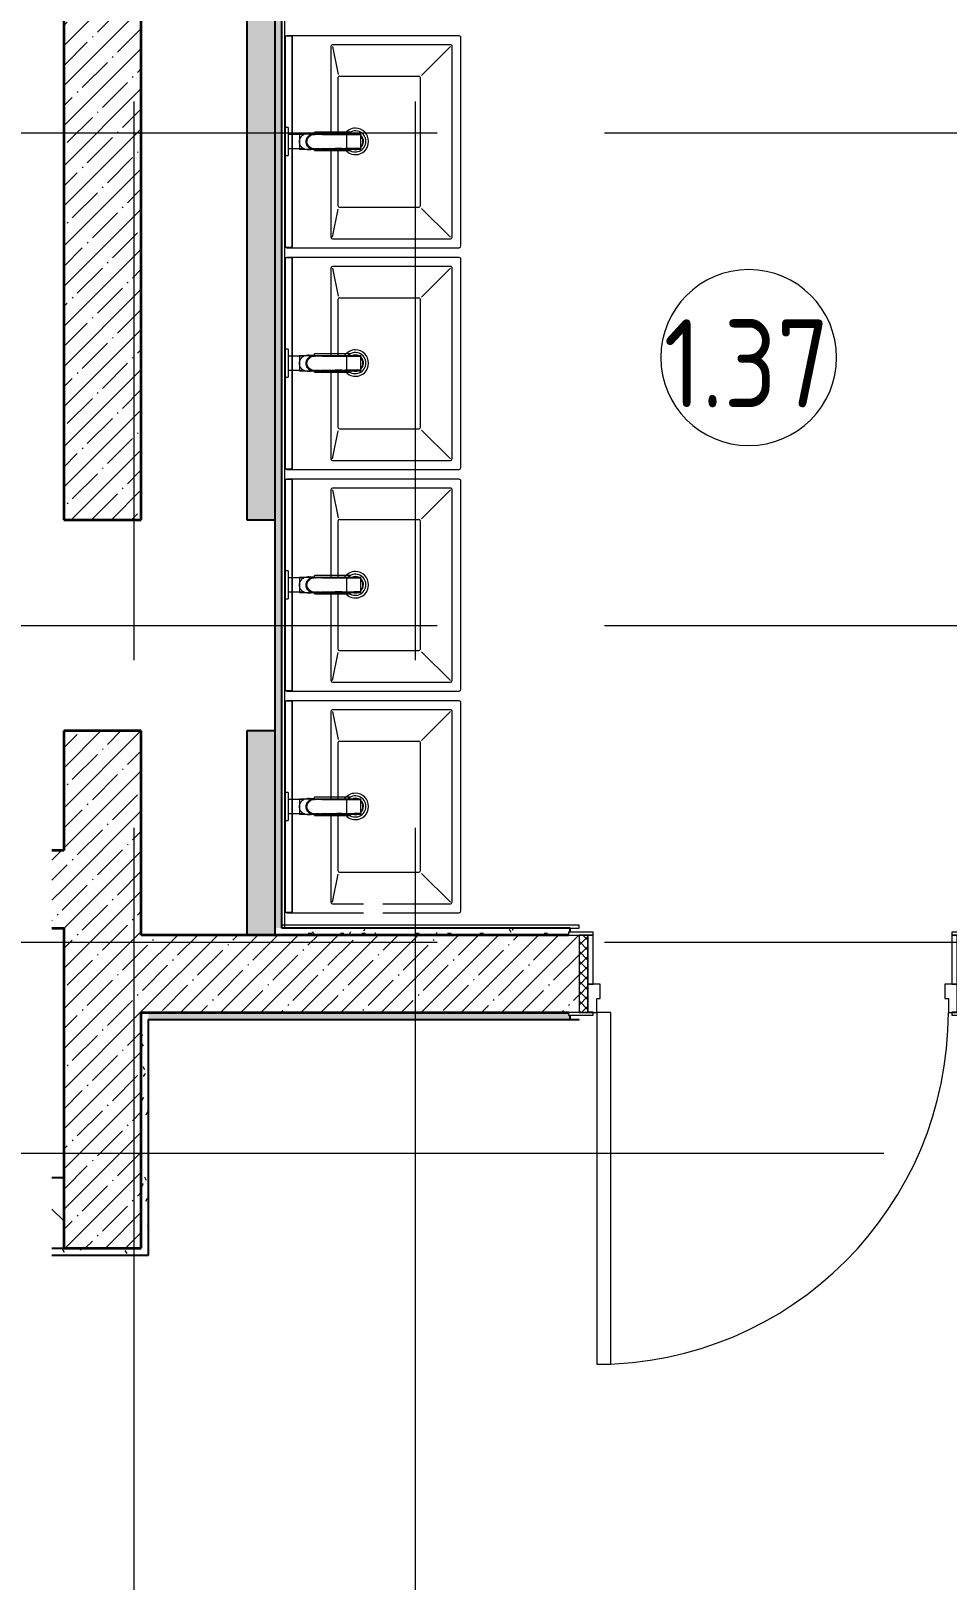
# Model space of a CAD drawing. Header units: millimetres. Extents: x 39286 to 136192, y -1987 to 27400.
# Drawn here: x 42066 to 44671, y 9287 to 13689 of the extents above; entities that cross this region are included whole.
import ezdxf

# ---------------------------------------------------------------- set-up
doc = ezdxf.new("R2010")
doc.units = ezdxf.units.MM
doc.linetypes.add('Осевая', pattern=[3175, 635, -476.25, 1587.5, -476.25])
for name, color, linetype, lineweight in [('0-1', 7, 'Continuous', 9), ('A-AREA-IDEN', 7, 'Continuous', 9), ('A-DOOR', 7, 'Continuous', 9), ('A-DOOR-1', 7, 'Continuous', 13), ('A-DOOR-FRAM', 7, 'Continuous', 13), ('A-DOOR-FRAM-1', 7, 'Continuous', 9), ('I-WALL', 7, 'Continuous', 9), ('P-SANR-FIXT', 7, 'Continuous', 9), ('P-SANR-FIXT-1', 7, 'Continuous', 13), ('Оси', 7, 'Continuous', 9), ('Оси-2', 7, 'Осевая', 9)]:
    doc.layers.add(name, color=color, linetype=linetype, lineweight=lineweight)
for name, color, linetype, lineweight, true_color in [('A-WALL-1', 7, 'Continuous', 25, 0x3c3c3c), ('A-WALL-2', 7, 'Continuous', 35, 0x3c3c3c), ('A-WALL-FNSH-2', 7, 'Continuous', 13, 0x3c3c3c), ('I-FURN-1', 7, 'Continuous', 9, 0xf0f0f0)]:
    doc.layers.add(name, color=color, linetype=linetype, lineweight=lineweight, true_color=true_color)
doc.styles.add('GOST Common', font='GOST_Common.ttf', dxfattribs={"width": 0.9, "height": 250})
pattern_1 = [(45, (0, 0), (-57.02463, 57.02463), []), (45, (57.025, 0), (-57.02463, 57.02463), [100.806, -20.161, 3.353, -16.808])]
pattern_2 = [(0, (0, 0), (121.92, 30.48), [10.058, -81.382, 10.058, -81.382, -487.68]), (0, (0, 0), (121.92, 30.48), [-182.88, 10.058, -172.822, 10.058, -81.382, -213.36]), (0, (0, 0), (121.92, 30.48), [-457.2, 10.058, -50.902, 10.058, -142.342]), (120, (45.72, 15.24), (-87.356454, 90.345817), [10.058, -81.382, 10.058, -81.382, -487.68]), (120, (45.72, 15.24), (-87.356454, 90.345817), [-182.88, 10.058, -172.822, 10.058, -81.382, -213.36]), (120, (45.72, 15.24), (-87.356454, 90.345817), [-457.2, 10.058, -50.902, 10.058, -142.342]), (240, (60.96, 76.2), (-34.563546, -120.825817), [10.058, -81.382, 10.058, -81.382, -487.68]), (240, (60.96, 76.2), (-34.563546, -120.825817), [-182.88, 10.058, -172.822, 10.058, -81.382, -213.36]), (240, (60.96, 76.2), (-34.563546, -120.825817), [-457.2, 10.058, -50.902, 10.058, -142.342])]

# ---------------------------------------------------------------- blocks, each defined once
blk = doc.blocks.new('110_Дверь_СКБ_1Ст_Внутренняя1 - Д-11 1100x2100h_кладовые _все__ коридор _между помещениями блока столовой__ моечные _все_-32089417-План разверток пом_ 1_38_ Этаж 1')
at = {"layer": 'A-DOOR'}
h = blk.add_hatch(dxfattribs=at)
h.set_pattern_fill('FP_10', color=256, style=0, pattern_type=2)
h.set_pattern_definition([(135, (1751.41, 174.685), (-14.14214, -14.14214), []), (225, (1751.41, 174.685), (14.14214, -14.14214), [])])
h.paths.add_polyline_path([(562.5, 110), (537.5, 110), (537.5, -110), (562.5, -110)])
at = {"layer": 'A-DOOR-FRAM-1'}
h = blk.add_hatch(dxfattribs=at)
h.set_pattern_fill('FP_11', color=256, style=0, pattern_type=2)
h.set_pattern_definition([(45, (-371.384, 174.685), (-14.1421, 14.1421), []), (135, (-371.384, 174.685), (-14.1421, -14.1421), [])])
h.paths.add_polyline_path([(-512.5, 110), (-537.5, 110), (-537.5, -110), (-512.5, -110)])
at = {"layer": 'A-DOOR'}
blk.add_arc((512.5, 110), 1000, 90, 180, dxfattribs=at)
at = {"layer": 'A-DOOR-1'}
for p, q in [((512.5, 1110), (472.5, 1110)), ((472.5, 1110), (472.5, 110)), ((512.5, 110), (512.5, 1110)), ((472.5, 110), (512.5, 110))]:
    blk.add_line(p, q, dxfattribs=at)
at = {"layer": 'A-DOOR-FRAM'}
for p, q in [((-497.5, 118), (-567.5, 118)), ((-567.5, 118), (-567.5, 110)), ((-567.5, 110), (-497.5, 110)), ((-512.5, 110), (-537.5, 110)), ((-537.5, 110), (-537.5, -110)), ((-487.5, 110), (-512.5, 110)), ((-512.5, 110), (-512.5, 30)), ((-512.5, -110), (-512.5, 110)), ((-497.5, 110), (-512.5, 110)), ((-512.5, 110), (-512.5, 109)), ((-512.5, 109), (-497.5, 109)), ((-497.5, 110), (-497.5, 118)), ((-497.5, 109), (-497.5, 110)), ((-487.5, 70), (-487.5, 110)), ((512.5, 110), (512.5, 70)), ((537.5, 110), (512.5, 110)), ((592.5, 118), (522.5, 118)), ((522.5, 118), (522.5, 110)), ((537.5, 110), (522.5, 110)), ((522.5, 110), (522.5, 109)), ((522.5, 110), (592.5, 110)), ((522.5, 109), (537.5, 109)), ((537.5, 30), (537.5, 110)), ((562.5, 110), (537.5, 110)), ((537.5, 110), (537.5, -110)), ((537.5, 109), (537.5, 110)), ((562.5, -110), (562.5, 110)), ((592.5, 110), (592.5, 118)), ((-477.5, 70), (-487.5, 70)), ((-477.5, 30), (-477.5, 70)), ((512.5, 70), (502.5, 70)), ((502.5, 70), (502.5, 30)), ((-512.5, 30), (-477.5, 30)), ((-497.5, 30), (-512.5, 30)), ((-512.5, 30), (-512.5, -110)), ((-497.5, -110), (-497.5, 30)), ((502.5, 30), (537.5, 30)), ((537.5, 30), (522.5, 30)), ((522.5, 30), (522.5, -110)), ((537.5, -110), (537.5, 30)), ((-497.5, -110), (-567.5, -110)), ((-567.5, -110), (-567.5, -118)), ((-567.5, -118), (-497.5, -118)), ((-537.5, -110), (-512.5, -110)), ((-512.5, -110), (-497.5, -110)), ((-497.5, -118), (-497.5, -110)), ((522.5, -110), (537.5, -110)), ((592.5, -110), (522.5, -110)), ((522.5, -110), (522.5, -118)), ((522.5, -118), (592.5, -118)), ((537.5, -110), (562.5, -110)), ((592.5, -118), (592.5, -110))]:
    blk.add_line(p, q, dxfattribs=at)
blk = doc.blocks.new('зеркало круглое600д - 1_22д зеркало круглое d600-30456177-План разверток пом_ 1_38_ Этаж 1')
at = {"layer": 'I-FURN-1'}
for p, q in [((-300, 0), (300, 0)), ((300, 0), (-300, 0)), ((-300, 0), (-300, -20)), ((-300, -20), (300, -20)), ((300, -20), (-300, -20)), ((300, -20), (300, 0))]:
    blk.add_line(p, q, dxfattribs=at)
blk = doc.blocks.new('сифон - Для раковины-30615598-План разверток пом_ 1_38_ Этаж 1')
at = {"layer": 'P-SANR-FIXT'}
for p, q in [((116.7, 26), (15, 26)), ((116.7, 26), (116.7, 20.9)), ((200, 40), (191.1, 40)), ((191.1, 0.6), (191.1, 40)), ((200, 40), (200, 0.6)), ((15, -26), (116.7, -26)), ((116.7, -19.7), (116.7, -26)), ((191.1, -40), (191.1, 0)), ((191.1, -40), (200, -40)), ((200, 0), (200, -40))]:
    blk.add_line(p, q, dxfattribs=at)
for start, end in [(45, 180), (180, 319.7584)]:
    blk.add_arc((0, 0), 30, start, end, dxfattribs=at)
at = {"layer": 'P-SANR-FIXT-1'}
for p, q in [((127.1, 20), (123.1, 20)), ((180, 20), (147.8, 20)), ((191.1, 20), (180, 20)), ((21.9, -20), (49, -20)), ((49, -20), (56, -20)), ((56, -20), (75, -20)), ((85.7, -20), (118.5, -20)), ((119.7, -20), (122.9, -20)), ((145.8, -20), (180, -20)), ((180, -20), (191.1, -20))]:
    blk.add_line(p, q, dxfattribs=at)
for radius, start, end in [(22.5, 133.7338, 180), (22.5, 180, 225.6765), (21.5, 136.1578, 180), (21.5, 180, 223.3802), (22.5, 67.2152, 113.0759), (21.5, 72, 108), (22.5, 241.9585, 297.7301), (21.5, 245.8675, 293.8296)]:
    blk.add_arc((0, 0), radius, start, end, dxfattribs=at)
blk = doc.blocks.new('раковина - 400 x 500mm-30615599-План разверток пом_ 1_38_ Этаж 1')
at = {"layer": 'P-SANR-FIXT'}
for p, q in [((347.5, 0), (-244.5, 0)), ((-249.5, -5), (-249.5, -495)), ((352.5, -495), (352.5, -5)), ((32, -130), (-219.5, -130)), ((322.5, -130), (72, -130)), ((-224.5, -135), (-224.5, -470)), ((-219.5, -135), (-139.5, -151)), ((-134.5, -155), (-134.5, -380)), ((-126, -150), (-129.5, -150)), ((32.1, -150), (-126, -150)), ((233.5, -150), (72, -150)), ((238.5, -155), (238.5, -380)), ((322.5, -135), (242.8, -150.5)), ((327.5, -470), (327.5, -135)), ((-219.5, -470), (-137.6, -388.1)), ((-129.5, -385), (233.5, -385)), ((322.5, -470), (240.2, -387.7)), ((-219.5, -475), (322.5, -475)), ((-244.5, -500), (347.5, -500))]:
    blk.add_line(p, q, dxfattribs=at)
for centre, radius, start, end in [((-244.5, -5), 5, 90, 129.444), ((347.5, -5), 5, 45, 90), ((-244.5, -5), 5, 135, 180), ((347.5, -5), 5, 13.7658, 34.2299), ((-219.5, -135), 5, 90, 180), ((322.5, -135), 5, 0, 90), ((-129.5, -155), 5, 90, 180), ((52.6, -199.9), 37.5, 124.8171, 180), ((52.6, -199.9), 37.5, 360, 57.1461), ((233.5, -155), 5, 0, 90), ((52.6, -199.9), 37.5, 180, 360), ((52.6, -199.9), 23, 161.6513, 180), ((52.6, -199.9), 23, 180, 198.7205), ((52.6, -199.9), 23, 221.5388, 315), ((52.6, -199.9), 23, 334.4154, 360), ((52.6, -199.9), 23, 360, 25.129), ((-129.5, -380), 5, 180, 270), ((233.5, -380), 5, 270, 360), ((-219.5, -470), 5, 180, 270), ((322.5, -470), 5, 270, 0), ((-244.5, -495), 5, 180, 270), ((347.5, -495), 5, 270, 0)]:
    blk.add_arc(centre, radius, start, end, dxfattribs=at)
blk = doc.blocks.new('смеситель для раковины - Default-30615600-План разверток пом_ 1_38_ Этаж 1')
at = {"layer": '0-1'}
for p, q in [((19.7, 151.6), (-19.8, 151.6)), ((-20.3, 110), (-20.4, 97.4)), ((19.8, 111.8), (-19.8, 111.8)), ((20.4, 97.4), (20.3, 110)), ((-22.8, 3), (-21.8, 15.6)), ((-20.7, 17.2), (-20.7, 16.7)), ((20.8, 16.7), (20.8, 17.2))]:
    blk.add_line(p, q, dxfattribs=at)
at = {"layer": '0-1', "flags": 128}
for points in [[(-19.8, 151.6), (-20, 151.6), (-20.2, 151.6), (-20.3, 151.5), (-20.4, 151.5), (-20.5, 151.4), (-20.6, 151.3), (-20.6, 151.2), (-20.7, 151.1), (-20.7, 151.1), (-20.7, 151), (-20.7, 151), (-20.8, 150.9), (-20.8, 150.6), (-20.8, 149.7), (-20.8, 148.7), (-20.8, 147.7), (-20.9, 146.7), (-20.9, 145.3), (-21.1, 93.2)], [(19.7, 151.6), (20, 151.6), (20.2, 151.6), (20.4, 151.5), (20.5, 151.4), (20.6, 151.3), (20.6, 151.3), (20.7, 151.2), (20.7, 151.1), (20.7, 151.1), (20.7, 151), (20.8, 151), (20.8, 150.9), (20.8, 150.6)], [(-18.9, 7.6), (-20, 10.3), (-20.8, 13.1), (-21.1, 18.6), (-21.1, 48.6), (-21.1, 93.2)], [(-19.8, 111.8), (-19.9, 111.8), (-20, 111.8), (-20.1, 111.8), (-20.1, 111.7), (-20.2, 111.7), (-20.3, 111.6), (-20.3, 111.5), (-20.3, 111.5), (-20.3, 111.4), (-20.3, 111.4), (-20.3, 111.4), (-20.3, 111.3), (-20.3, 111.2), (-20.3, 111), (-20.3, 110.8), (-20.3, 110.6), (-20.3, 110.3), (-20.3, 110)], [(12.1, -0.1), (14.4, 1.7), (18.1, 6.1), (20.4, 11.5), (21.2, 17.2), (21.2, 36.2), (21.1, 56), (21, 111.4)], [(19.8, 111.8), (19.9, 111.8), (20, 111.8), (20.1, 111.8), (20.2, 111.7), (20.2, 111.6), (20.3, 111.6), (20.3, 111.5), (20.3, 111.5), (20.3, 111.4), (20.3, 111.4), (20.3, 111.3), (20.3, 111.1), (20.3, 110.9), (20.3, 110.7), (20.3, 110.4), (20.3, 110)], [(-21.8, 15.6), (-21.7, 19.7), (-21.6, 24.4), (-21.5, 30.8), (-21.4, 37.1), (-21.3, 49.4), (-21.2, 68.8), (-21.1, 88)], [(21.8, 15.6), (22.1, 11.2), (22.8, 3)]]:
    blk.add_lwpolyline(points, dxfattribs=at)
at = {"layer": 'P-SANR-FIXT'}
for p, q in [((21, 151.6), (-21, 151.6)), ((-21, 151.6), (-21, -23)), ((-19.7, 144), (-19.8, 111.7)), ((19.8, 111.7), (19.7, 144)), ((21, -23), (21, 151.6)), ((-21, 19.9), (-20.8, 19.8)), ((-20.4, 22), (-20.8, 19.8)), ((19.4, 12.9), (20.4, 11.1)), ((20.8, 19.8), (20.4, 22)), ((21, 19.9), (20.8, 19.8)), ((20.9, 18.5), (20.8, 19.8)), ((20.9, 18.4), (21.1, 18.4)), ((22.5, 5), (22.9, 0.9)), ((-21, -23), (21, -23)), ((-0.6, -2.8), (0.6, -2.8))]:
    blk.add_line(p, q, dxfattribs=at)
at = {"layer": 'P-SANR-FIXT', "flags": 128}
for points in [[(-21.1, 16.9), (-21.1, 42.2), (-21, 67.6), (-20.8, 118.3), (-20.7, 143.7), (-20.7, 149.4), (-20.8, 150.2), (-20.9, 145.3), (-20.9, 138.9), (-21.1, 88.1)], [(-20.1, 88.1), (-20.1, 99.6), (-20, 111), (-20, 122.4), (-19.9, 133.8), (-19.9, 145.2)], [(19.9, 145.2), (19.9, 138.9), (19.9, 132.6), (20, 126.2), (20, 119.9), (20, 113.5), (20, 107.2), (20.1, 100.8), (20.1, 94.5), (20.1, 88.1)], [(21.1, 88.1), (20.9, 138.9), (20.9, 145.3), (20.8, 150.2), (20.7, 149.4), (20.7, 143.7), (20.8, 118.3), (21, 67.6), (21.1, 42.2), (21.1, 16.9)], [(-21.1, 18.6), (-21.1, 18.6), (-21.1, 18.6), (-21, 18.6), (-21, 18.6), (-21, 18.5), (-20.9, 18.5), (-20.9, 18.5)], [(-21.1, 18.4), (-21.1, 18), (-21.1, 17.6), (-21.1, 17.2), (-21.1, 16.8), (-21.1, 16.4)], [(-20.8, 19.8), (-20.9, 19.2), (-20.9, 18.5)], [(-15.9, 4.1), (-13.1, 1.6), (-9.8, -0.4), (-6.1, -1.8), (-2.1, -2.5), (2.1, -2.5), (6.1, -1.8), (9.8, -0.4), (11.1, 0.4)], [(11.5, 0.5), (13.1, 1.6), (15.9, 4.1)], [(21.1, 16.4), (21.1, 16.8), (21.1, 17.2), (21.1, 17.6), (21.1, 18), (21.1, 18.4)], [(22.9, 0.9), (22.7, 3.2), (22.5, 5.6), (22.3, 7.9), (22.1, 10.8), (21.8, 15.2)], [(0.6, -3.9), (0.3, -3.9), (0.1, -3.9), (-0.1, -3.9), (-0.3, -3.9), (-0.6, -3.9)]]:
    blk.add_lwpolyline(points, dxfattribs=at)
at = {"layer": 'P-SANR-FIXT'}
for centre, major_axis, ratio, start_param, end_param in [((-19.8, 109.7), (-0.5, 0.002), 0.095846, 0.017294, 1.571164), ((19.8, 109.7), (0.5, 0.002), 0.095848, 4.711795, 6.265892), ((0, 17.2), (20.8, 0), 0.98634, 3.038054, 3.141593), ((0, 17.2), (20.8, 0), 0.98634, 3.141593, 3.441377), ((0, 16.7), (20.8, 0), 0.98634, 3.141593, 3.372062), ((0, 16.7), (20.7, 0), 0.98634, 3.571127, 3.769911), ((0, 17.2), (20.8, 0), 0.98634, 3.613983, 5.358408), ((0, 16.7), (20.7, 0), 0.98634, 3.994763, 4.083653), ((0, 16.7), (20.8, 0), 0.98634, 5.376246, 5.846752), ((0, 17.2), (20.8, 0), 0.98634, 5.499139, 5.804813), ((0, 17.2), (-20.8, 0), 0.98634, 2.841808, 3.141593), ((0, 16.7), (20.8, 0), 0.98634, 6.052716, 6.283185), ((0, 17.2), (20.8, 0), 0.98634, 0, 0.103539), ((0, 16.7), (20.7, 0), 0.98634, 4.276566, 4.807479), ((0, 16.7), (20.8, 0), 0.98634, 4.9338, 5.10736)]:
    blk.add_ellipse(centre, major_axis=major_axis, ratio=ratio, start_param=start_param, end_param=end_param, dxfattribs=at)
for points, knots in [([(-19.9, 145.2), (-19.9, 146), (-19.9, 147.4), (-19.8, 149.3), (-19.8, 150.4), (-19.8, 150.9), (-19.8, 151)], [0, 0, 0, 0, 0.1, 0.2, 0.3, 0.335492, 0.335492, 0.335492, 0.335492]), ([(-19.8, 151.6), (-19.7, 151.6), (-19.7, 151.6), (-19.7, 151.2), (-19.7, 150), (-19.7, 148.3), (-19.7, 146.2), (-19.7, 144.8), (-19.7, 144)], [0.4728347, 0.4728347, 0.4728347, 0.4728347, 0.5, 0.6, 0.7, 0.8, 0.9, 1, 1, 1, 1]), ([(19.7, 144), (19.7, 144.8), (19.7, 146.2), (19.7, 148.3), (19.7, 150), (19.7, 151.2), (19.7, 151.6), (19.7, 151.6), (19.7, 151.6)], [0, 0, 0, 0, 0.1, 0.2, 0.3, 0.4, 0.5, 0.5274121, 0.5274121, 0.5274121, 0.5274121]), ([(19.7, 151.6), (19.8, 151.6), (19.8, 151.5), (19.8, 150.7), (19.8, 149.3), (19.9, 147.4), (19.9, 146), (19.9, 145.2)], [0.5275209, 0.5275209, 0.5275209, 0.5275209, 0.6, 0.7, 0.8, 0.9, 1, 1, 1, 1]), ([(-21.1, 88.1), (-21.1, 85.7), (-21.1, 82.2), (-21.1, 77.5), (-21.2, 73.9), (-21.2, 70.4), (-21.2, 66.8), (-21.2, 63.9), (-21.2, 61.5), (-21.2, 59.8), (-21.2, 58), (-21.2, 55.7), (-21.3, 52.8), (-21.3, 49.3), (-21.3, 46), (-21.3, 42.6), (-21.4, 39.4), (-21.4, 36.2), (-21.5, 32.2), (-21.5, 27.5), (-21.7, 20.9), (-21.8, 17.2), (-21.8, 15.2)], [0, 0, 0, 0, 0.083333, 0.125, 0.166667, 0.208333, 0.25, 0.291667, 0.3125, 0.333333, 0.354167, 0.375, 0.416667, 0.458333, 0.5, 0.541667, 0.583333, 0.625, 0.666667, 0.75, 0.833333, 1, 1, 1, 1]), ([(-20.4, 97.4), (-20.4, 91.1), (-20.5, 81.8), (-20.6, 69.7), (-20.6, 60), (-20.7, 52.6), (-20.8, 47.4), (-20.8, 45.2), (-20.8, 43.5), (-20.9, 41.8), (-20.9, 39.8), (-20.9, 37.7), (-20.9, 36.2), (-20.9, 35.4), (-21, 34.1), (-21, 32.6), (-21, 31), (-21, 29.7), (-21, 28.6), (-21, 27.7), (-21, 26.8), (-21.1, 25.6), (-21.1, 22.9), (-21.1, 20.4), (-21.1, 18.4)], [0, 0, 0, 0, 0.222222, 0.333333, 0.444444, 0.583333, 0.618056, 0.652778, 0.670139, 0.6875, 0.722222, 0.756944, 0.774306, 0.782986, 0.791667, 0.826389, 0.84375, 0.861111, 0.878472, 0.887153, 0.895833, 0.913194, 0.930556, 1, 1, 1, 1]), ([(-20.5, 43.6), (-20.5, 44.1), (-20.5, 44.9), (-20.5, 45.9), (-20.4, 46.5), (-20.4, 47), (-20.4, 47.6), (-20.3, 48.2), (-20.3, 49.3), (-20.3, 50.8), (-20.3, 52.7), (-20.3, 54.8), (-20.2, 57.1), (-20.2, 60.5), (-20.1, 67), (-20, 78.4), (-19.9, 90.5), (-19.9, 97.4)], [0.3665203, 0.3665203, 0.3665203, 0.3665203, 0.3928571, 0.4107143, 0.4196429, 0.4285714, 0.4375, 0.4464286, 0.4642857, 0.5, 0.5357143, 0.5714286, 0.6071429, 0.6428571, 0.7142857, 0.8571429, 1, 1, 1, 1]), ([(-19.8, 111.8), (-19.8, 111.8), (-19.8, 111.7), (-19.8, 110.9), (-19.8, 110.1), (-19.8, 109.7)], [0.4695548, 0.4695548, 0.4695548, 0.4695548, 0.6, 0.8, 1, 1, 1, 1]), ([(19.8, 109.7), (19.8, 110.1), (19.8, 110.9), (19.8, 111.7), (19.8, 111.8), (19.8, 111.8)], [0, 0, 0, 0, 0.2, 0.4, 0.5304748, 0.5304748, 0.5304748, 0.5304748]), ([(19.9, 97.4), (19.9, 90.5), (20, 78.4), (20.1, 66.9), (20.2, 60.3), (20.3, 57), (20.3, 54.6), (20.3, 52.6), (20.3, 50.7), (20.3, 49.2), (20.4, 48.1), (20.4, 47.4), (20.4, 46.9), (20.4, 46.4), (20.4, 45.8), (20.4, 44.6), (20.4, 43), (20.4, 41.3), (20.5, 40), (20.5, 39.2), (20.6, 38.5), (20.7, 37.9), (20.7, 37.5)], [0, 0, 0, 0, 0.1428571, 0.2857143, 0.3571429, 0.3928571, 0.4285714, 0.4642857, 0.5, 0.5357143, 0.5535714, 0.5625, 0.5714286, 0.5803571, 0.5892857, 0.6071429, 0.6428571, 0.6785714, 0.6964286, 0.7053571, 0.7142857, 0.7301718, 0.7301718, 0.7301718, 0.7301718]), ([(20.1, 88.1), (20.1, 88.2), (20.2, 88.3), (20.4, 88.2), (20.5, 88), (20.6, 87.8), (20.7, 87.5), (20.7, 87.3), (20.8, 87.1), (20.9, 87), (20.9, 86.8), (20.9, 86.7)], [0, 0, 0, 0, 0.1, 0.19375, 0.25, 0.3, 0.35, 0.4, 0.45, 0.525, 0.575, 0.575, 0.575, 0.575]), ([(21.1, 18.4), (21.1, 19.2), (21.1, 20.8), (21.1, 23.1), (21.1, 25), (21.1, 26.5), (21, 27.6), (21, 28.6), (21, 30), (21, 31.7), (21, 33.4), (21, 34.6), (20.9, 35.2), (20.9, 35.7), (20.9, 36.3), (20.9, 36.9), (20.9, 38.1), (20.9, 39.8), (20.9, 41.4), (20.8, 42.8), (20.8, 44.1), (20.8, 45.8), (20.8, 48.6), (20.7, 53.5), (20.6, 60.7), (20.6, 68.9), (20.5, 76.5), (20.5, 85.7), (20.4, 92.7), (20.4, 97.4)], [0, 0, 0, 0, 0.027778, 0.055556, 0.083333, 0.097222, 0.111111, 0.125, 0.138889, 0.166667, 0.194444, 0.208333, 0.215278, 0.222222, 0.229167, 0.236111, 0.25, 0.277778, 0.305556, 0.319444, 0.333333, 0.361111, 0.388889, 0.444444, 0.555556, 0.666667, 0.75, 0.833333, 1, 1, 1, 1]), ([(21.8, 15.2), (21.8, 16.4), (21.7, 19.4), (21.6, 24.2), (21.5, 28.2), (21.5, 30.6), (21.5, 32.4), (21.4, 34.1), (21.4, 35.8), (21.4, 37.3), (21.4, 38.7), (21.4, 39.8), (21.4, 41), (21.3, 42.6), (21.3, 44.7), (21.3, 47.5), (21.3, 50.9), (21.2, 55.1), (21.2, 60), (21.2, 65.1), (21.2, 69.9), (21.2, 74.5), (21.1, 80.6), (21.1, 85.1), (21.1, 88.1)], [0, 0, 0, 0, 0.142857, 0.285714, 0.357143, 0.392857, 0.428571, 0.464286, 0.5, 0.535714, 0.553571, 0.571429, 0.589286, 0.607143, 0.642857, 0.678571, 0.714286, 0.75, 0.785714, 0.821429, 0.857143, 0.892857, 0.928571, 1, 1, 1, 1]), ([(-21.8, 15.2), (-21.9, 13.9), (-22, 12.1), (-22.1, 10.1), (-22.2, 8.7), (-22.3, 7.5), (-22.4, 6.6), (-22.5, 5.7), (-22.6, 4.8), (-22.7, 3.8), (-22.8, 2.5), (-22.9, 1.5), (-22.9, 0.9)], [0, 0, 0, 0, 0.166667, 0.25, 0.333333, 0.416667, 0.5, 0.583333, 0.666667, 0.75, 0.833333, 1, 1, 1, 1]), ([(22.9, 0.3), (22.9, -2.5), (22.3, -6.4), (20, -11.4), (17.7, -14.7), (14.9, -17.6), (11.6, -20), (7.9, -21.7), (4.5, -22.6), (1.5, -23), (-1.9, -23), (-6, -22.4), (-10, -20.8), (-12.8, -19.1), (-14.8, -17.5), (-16.7, -15.8), (-18.8, -13.3), (-21.9, -8.1), (-22.9, -3.2), (-22.9, 0.3)], [0, 0, 0, 0, 0.111111, 0.166667, 0.222222, 0.277778, 0.333333, 0.388889, 0.444444, 0.479167, 0.513889, 0.583333, 0.652778, 0.6875, 0.722222, 0.756944, 0.791667, 0.861111, 1, 1, 1, 1]), ([(-21, 19.9), (-21, 19.7), (-21, 19.5), (-21.1, 19.2), (-21.1, 18.9), (-21.1, 18.7), (-21.1, 18.6)], [0, 0, 0, 0, 0.333333, 0.5, 0.666667, 1, 1, 1, 1]), ([(-0.6, -3.9), (-1.6, -3.9), (-3.8, -3.7), (-7, -2.8), (-10, -1.5), (-12.8, 0.2), (-15.2, 2.3), (-17.3, 4.8), (-18.7, 7.1), (-19.6, 9), (-20.1, 10.6), (-20.6, 12.1), (-21, 14.3), (-21.1, 15.9), (-21.1, 16.9)], [0, 0, 0, 0, 0.1, 0.2, 0.3, 0.4, 0.5, 0.6, 0.7, 0.75, 0.8, 0.85, 0.9, 1, 1, 1, 1]), ([(-21.1, 16.4), (-21.1, 14.3), (-20.4, 11.1), (-18.7, 7.6), (-17.5, 5.8), (-16.4, 4.5), (-15.2, 3.2), (-13.9, 2.1), (-12.5, 1), (-10.9, 0.1), (-9.2, -0.7), (-6.9, -1.7), (-3.8, -2.5), (0, -2.8), (3.8, -2.5), (6.9, -1.7), (9, -0.9), (10.1, -0.3), (10.9, 0.1), (11.7, 0.5), (12.7, 1.2), (13.9, 2), (15, 3), (15.8, 3.8), (16.4, 4.5), (17, 5.2), (17.7, 6.2), (18.6, 7.6), (19.3, 9), (19.7, 9.9), (19.9, 10.5), (20, 10.9), (20.2, 11.2), (20.3, 11.7), (20.6, 12.6), (20.8, 13.8), (21, 15.1), (21.1, 16), (21.1, 16.4)], [0, 0, 0, 0, 0.111111, 0.166667, 0.194444, 0.222222, 0.25, 0.277778, 0.305556, 0.333333, 0.361111, 0.388889, 0.444444, 0.5, 0.555556, 0.611111, 0.638889, 0.652778, 0.666667, 0.680556, 0.694444, 0.722222, 0.75, 0.763889, 0.777778, 0.791667, 0.805556, 0.833333, 0.861111, 0.875, 0.881944, 0.888889, 0.895833, 0.902778, 0.916667, 0.944444, 0.972222, 1, 1, 1, 1]), ([(-21, 19.9), (-21, 20.5), (-20.9, 21.9), (-20.9, 23.9), (-20.9, 25.6), (-20.9, 26.9), (-20.9, 27.6), (-20.9, 28.1), (-20.9, 28.7), (-20.9, 29.4), (-21, 30.9), (-21, 33.1), (-21, 35.5), (-20.9, 37.4), (-20.9, 38.5), (-20.8, 39.3), (-20.7, 40.1), (-20.7, 40.7), (-20.6, 41.2), (-20.6, 41.3)], [0, 0, 0, 0, 0.0357143, 0.0714286, 0.1071429, 0.125, 0.1339286, 0.1428571, 0.1517857, 0.1607143, 0.1785714, 0.2142857, 0.25, 0.2678571, 0.2857143, 0.2946429, 0.3035714, 0.3214286, 0.3257253, 0.3257253, 0.3257253, 0.3257253]), ([(-20.8, 14.6), (-20.7, 14.1), (-20.6, 12.9), (-20.2, 11.6), (-20, 10.9)], [0, 0, 0, 0, 0.4, 1, 1, 1, 1]), ([(-20, 10.9), (-19.6, 9.8), (-18.5, 7.4), (-17, 5.2), (-15.9, 4.1)], [0, 0, 0, 0, 0.444444, 1, 1, 1, 1]), ([(21.1, 16.9), (21.1, 15.9), (21, 13.7), (20.2, 10.6), (19, 7.6), (16.7, 3.9), (12.9, 0), (7.1, -3.1), (2.7, -3.9), (0.6, -3.9)], [0, 0, 0, 0, 0.1, 0.2, 0.3, 0.4, 0.6, 0.8, 1, 1, 1, 1]), ([(15.9, 4.1), (16.7, 5), (18.4, 7.2), (19.5, 9.5), (20, 10.9)], [0, 0, 0, 0, 0.444444, 1, 1, 1, 1]), ([(20, 10.9), (20.2, 11.4), (20.5, 12.7), (20.7, 13.9), (20.8, 14.6)], [0, 0, 0, 0, 0.444444, 1, 1, 1, 1]), ([(20.9, 33.9), (20.9, 33.6), (20.9, 32.5), (20.9, 30.9), (20.9, 29.2), (20.9, 28.3), (20.9, 27.5), (20.9, 26.8), (20.9, 25.6), (20.9, 23.9), (21, 21.9), (21, 20.5), (21, 19.9)], [0.7766981, 0.7766981, 0.7766981, 0.7766981, 0.7857143, 0.8214286, 0.8392857, 0.8571429, 0.8660714, 0.875, 0.8928571, 0.9285714, 0.9642857, 1, 1, 1, 1]), ([(-0.6, -3.9), (-0.6, -3.9), (-0.6, -3.7), (-0.6, -3.5), (-0.6, -3.1), (-0.6, -2.9), (-0.6, -2.8)], [0, 0, 0, 0, 0.363636, 0.545455, 0.727273, 1, 1, 1, 1]), ([(0.6, -3.9), (0.6, -3.9), (0.6, -3.7), (0.6, -3.5), (0.6, -3.1), (0.6, -2.9), (0.6, -2.8)], [0, 0, 0, 0, 0.363636, 0.545455, 0.727273, 1, 1, 1, 1])]:
    blk.add_open_spline(points, degree=3, knots=knots, dxfattribs=at)
for points in [[(-19.8, 151.5), (-19.8, 151.6), (-19.8, 151.6), (-19.8, 151.6)], [(-20.1, 88.1), (-20.4, 88.2), (-20.6, 88.2), (-20.8, 88.2)], [(-20, 85.7), (-20.1, 86.5), (-20.1, 87.3), (-20.1, 88.1)], [(-19.8, 111.8), (-19.8, 111.8), (-19.8, 111.8), (-19.8, 111.8)], [(19.8, 111.8), (19.8, 111.8), (19.8, 111.8), (19.8, 111.8)], [(20.1, 88.1), (20.1, 87.3), (20.1, 86.5), (20, 85.7)], [(-22.9, 0.9), (-22.9, 2.2), (-22.8, 3.6), (-22.6, 4.9)], [(-21.8, 15.2), (-21.8, 16.4), (-21.7, 17.6), (-21.4, 18.8)], [(-21.2, 19.5), (-21, 20.5), (-20.6, 21.4), (-20.2, 22.3)], [(-20.9, 18.4), (-21, 18.4), (-21.1, 18.4), (-21.1, 18.5)], [(-20.4, 22.5), (-20.7, 21.7), (-20.9, 20.8), (-21, 19.9)], [(-20.9, 18.3), (-20.9, 17.7), (-20.9, 16.5), (-20.8, 15.2), (-20.8, 14.6)], [(20.7, 19.9), (20.7, 17.5), (19.9, 12.6), (16.3, 6), (10.7, 1.1), (3.8, -1.6), (-3.7, -1.6), (-10.7, 1.1), (-16.3, 6), (-19.9, 12.6), (-20.7, 17.5), (-20.7, 19.9)], [(-20.4, 11.1), (-20.1, 11.7), (-19.8, 12.3), (-19.4, 12.9)], [(20.2, 22.3), (21.2, 20.1), (21.8, 17.6), (21.8, 15.2)], [(21, 19.9), (20.9, 20.8), (20.7, 21.7), (20.4, 22.5)], [(20.8, 14.6), (20.8, 15.2), (20.9, 16.5), (20.9, 17.8), (20.9, 18.4)], [(21.1, 18.5), (21.1, 18.5), (21, 18.5), (20.9, 18.5)], [(21.1, 18.5), (21.1, 18.6), (21.1, 18.7), (21.1, 18.9), (21.1, 19.2), (21.1, 19.4), (21, 19.6), (21, 19.8), (21, 19.9)], [(-3, -2.5), (-2.2, -2.7), (-1.4, -2.7), (-0.6, -2.8)]]:
    blk.add_open_spline(points, degree=3, dxfattribs=at)
blk = doc.blocks.new('сифон - Для раковины-V62-План разверток пом_ 1_38_ Этаж 1')
at = {"layer": 'P-SANR-FIXT'}
for p, q in [((116.7, 26), (15, 26)), ((116.7, 26), (116.7, 20.9)), ((200, 40), (191.1, 40)), ((191.1, 26.9), (191.1, 40)), ((191.1, 0.6), (191.1, 26.7)), ((200, 40), (200, 0.6)), ((15, -26), (116.7, -26)), ((116.7, -19.7), (116.7, -26)), ((191.1, -40), (191.1, 0)), ((191.1, -40), (200, -40)), ((200, 0), (200, -40))]:
    blk.add_line(p, q, dxfattribs=at)
for start, end in [(45, 180), (180, 319.7584)]:
    blk.add_arc((0, 0), 30, start, end, dxfattribs=at)
at = {"layer": 'P-SANR-FIXT-1'}
for p, q in [((127.1, 20), (123.1, 20)), ((180, 20), (147.8, 20)), ((191.1, 20), (180, 20)), ((21.9, -20), (49, -20)), ((49, -20), (56, -20)), ((56, -20), (75, -20)), ((85.7, -20), (118.5, -20)), ((119.7, -20), (122.9, -20)), ((145.8, -20), (180, -20)), ((180, -20), (191.1, -20))]:
    blk.add_line(p, q, dxfattribs=at)
for radius, start, end in [(22.5, 133.7338, 180), (22.5, 180, 225.6765), (21.5, 136.1578, 180), (21.5, 180, 223.3802), (22.5, 67.2152, 113.0759), (21.5, 72, 108), (22.5, 241.9585, 297.7301), (21.5, 245.8675, 293.8296)]:
    blk.add_arc((0, 0), radius, start, end, dxfattribs=at)
blk = doc.blocks.new('раковина - 400 x 500mm-V63-План разверток пом_ 1_38_ Этаж 1')
at = {"layer": 'P-SANR-FIXT'}
for p, q in [((347.5, 0), (-244.5, 0)), ((-249.5, -5), (-249.5, -222.5)), ((352.5, -495), (352.5, -5)), ((32, -130), (-219.5, -130)), ((322.5, -130), (72, -130)), ((-224.5, -135), (-224.5, -222.5)), ((-219.5, -135), (-139.5, -151)), ((-134.5, -155), (-134.5, -380)), ((-126, -150), (-129.5, -150)), ((32.1, -150), (-126, -150)), ((233.5, -150), (72, -150)), ((238.5, -155), (238.5, -380)), ((322.5, -135), (242.8, -150.5)), ((327.5, -470), (327.5, -135)), ((-249.5, -277.5), (-249.5, -495)), ((-224.5, -277.5), (-224.5, -470)), ((-219.5, -470), (-137.6, -388.1)), ((-129.5, -385), (233.5, -385)), ((322.5, -470), (240.2, -387.7)), ((-219.5, -475), (322.5, -475)), ((-244.5, -500), (347.5, -500))]:
    blk.add_line(p, q, dxfattribs=at)
for centre, radius, start, end in [((-244.5, -5), 5, 90, 129.444), ((347.5, -5), 5, 45, 90), ((-244.5, -5), 5, 135, 180), ((347.5, -5), 5, 13.7658, 34.2299), ((-219.5, -135), 5, 90, 180), ((322.5, -135), 5, 0, 90), ((-129.5, -155), 5, 90, 180), ((52.6, -199.9), 37.5, 124.8171, 180), ((52.6, -199.9), 37.5, 360, 57.1461), ((233.5, -155), 5, 0, 90), ((52.6, -199.9), 37.5, 180, 360), ((52.6, -199.9), 23, 161.6513, 180), ((52.6, -199.9), 23, 180, 198.7205), ((52.6, -199.9), 23, 221.5388, 315), ((52.6, -199.9), 23, 334.4154, 360), ((52.6, -199.9), 23, 360, 25.129), ((-129.5, -380), 5, 180, 270), ((233.5, -380), 5, 270, 360), ((-219.5, -470), 5, 180, 270), ((322.5, -470), 5, 270, 0), ((-244.5, -495), 5, 180, 270), ((347.5, -495), 5, 270, 0)]:
    blk.add_arc(centre, radius, start, end, dxfattribs=at)
blk = doc.blocks.new('Марка_Помещения - Номер-25198446-План разверток пом_ 1_38_ Этаж 1')
at = {"layer": 'A-AREA-IDEN'}
for start, end in [(360, 180), (180, 360)]:
    blk.add_arc((0, 0), 2.5, start, end, dxfattribs=at)

msp = doc.modelspace()

# ---------------------------------------------------------------- hatches: boundary and pattern name
at = {"layer": 'I-WALL'}
h = msp.add_hatch(dxfattribs=at)
h.set_pattern_fill('FP_3', color=256, style=0, pattern_type=2)
h.set_pattern_definition(pattern_1)
h.paths.add_polyline_path([(42160, 12300), (42380, 12300), (42380, 14980), (42160, 14980), (42160, 12502)])
h = msp.add_hatch(dxfattribs=at)
h.set_pattern_fill('FP_8', color=256, style=0, pattern_type=2)
h.set_pattern_definition([(135, (0, 0), (-75.43415, -75.43415), [106.68, -17.78, 3.556, -17.78]), (135, (0, 75.39), (-75.43415, -75.43415), []), (50, (0, 0), (127.52922, -11.15758), [13.335, -146.685]), (355, (0, 0), (-24.66966, 133.74002), [10.668, -117.348]), (100.451, (10.63, -0.93), (102.85973, 122.58178), [11.333, -124.663]), (46.184, (0, 35.56), (189.75516, -29.43036), [20.002, -220.027]), (96.636, (15.81, 33.1), (166.1822, 173.1996), [17, -186.995]), (351.184, (0, 35.56), (166.1839, 173.1976), [16.002, -176.022]), (21, (17.78, 26.67), (106.13027, -71.58603), [13.335, -146.685]), (326, (17.78, 26.67), (43.26188, 128.93175), [10.668, -117.348]), (71.451, (26.62, 20.7), (149.39198, 57.34505), [11.333, -124.663]), (37.5, (0, 0), (2.16223, 59.188357), [3.353, -112.573, 3.353, -115.773, -117.793]), (37.5, (0, 0), (2.16223, 59.188357), [-235.052, 3.353, -114.44]), (7.5, (0, 0), (46.77386, 70.12615), [3.353, -64.567, 3.353, -109.906, -44.894]), (7.5, (0, 0), (46.77386, 70.12615), [-181.178, 3.353, -41.542]), (327.5, (-39.65, 0), (94.91367, -4.010093), [3.353, -41.097, 3.353, -135.331, -184.023]), (327.5, (-39.65, 0), (94.91367, -4.010093), [-183.134, 3.353, -180.67]), (317.5, (-57.43, 0), (103.69057, 17.79882), [3.353, -54.432, 3.353, -88.748, -130.683]), (317.5, (-57.43, 0), (103.69057, 17.79882), [-149.885, 3.353, -127.33])])
h.paths.add_polyline_path([(42760, 11120), (42760, 11700), (42680, 11700), (42680, 11120)])
h.paths.add_polyline_path([(42680, 12300), (42760, 12300), (42760, 15002.5), (42680, 15002.5), (42680, 12502)])
h = msp.add_hatch(dxfattribs=at)
h.set_pattern_fill('FP_17', color=256, style=0, pattern_type=2)
h.set_pattern_definition(pattern_2)
h.paths.add_polyline_path([(42780, 11140), (42780, 15002.5), (42760, 15002.5), (42760, 11140)])
h = msp.add_hatch(dxfattribs=at)
h.set_pattern_fill('FP_3', color=256, style=0, pattern_type=2)
h.set_pattern_definition(pattern_1)
h.paths.add_polyline_path([(42160, 10230), (42380, 10230), (42380, 11700), (42160, 11700), (42160, 10430)])
h = msp.add_hatch(dxfattribs=at)
h.set_pattern_fill('FP_3', color=256, style=0, pattern_type=2)
h.set_pattern_definition(pattern_1)
h.paths.add_polyline_path([(42126.1, 11140), (42160, 11140), (42160, 11360), (42126.1, 11360)])
h = msp.add_hatch(dxfattribs=at)
h.set_pattern_fill('FP_17', color=256, style=0, pattern_type=2)
h.set_pattern_definition(pattern_2)
h.paths.add_polyline_path([(44755, 11120), (45430, 11120), (45430, 11140), (44750, 11140), (44750, 11128), (44755, 11128), (44755, 11120.1)])
h.paths.add_polyline_path([(43128.8, 11120), (43595, 11120.1), (43595, 11128), (43600, 11128), (43600, 11140), (42760, 11140), (42760, 11120)])
h = msp.add_hatch(dxfattribs=at)
h.set_pattern_fill('FP_3', color=256, style=0, pattern_type=2)
h.set_pattern_definition(pattern_1)
h.paths.add_polyline_path([(44755, 10900), (45910, 10900), (45910, 11120), (44725, 11120), (44725, 10900)])
h.paths.add_polyline_path([(42627.4, 10900), (43625, 10900), (43625, 11120), (42380, 11120), (42380, 10900)])
h = msp.add_hatch(dxfattribs=at)
h.set_pattern_fill('FP_17', color=256, style=0, pattern_type=2)
h.set_pattern_definition(pattern_2)
h.paths.add_polyline_path([(42400, 10230), (42400, 10900), (42380, 10900), (42380, 10230)])
h = msp.add_hatch(dxfattribs=at)
h.set_pattern_fill('FP_17', color=256, style=0, pattern_type=2)
h.set_pattern_definition(pattern_2)
h.paths.add_polyline_path([(43600, 10880), (43600, 10892), (43595, 10892), (43595, 10900), (42400, 10900), (42400, 10880), (43595, 10880)])
h.paths.add_polyline_path([(45930, 10880), (45930, 10900), (44755, 10900), (44755, 10892), (44750, 10892), (44750, 10880), (45635.5, 10880)])
h = msp.add_hatch(dxfattribs=at)
h.set_pattern_fill('FP_2', color=256, style=0, pattern_type=2)
h.set_pattern_definition([(135, (0, 0), (-70.71068, -70.71068), [])])
h.paths.add_polyline_path([(42160, 10230), (42160, 10430), (42126.1, 10430), (42126.1, 10230)])
h = msp.add_hatch(dxfattribs=at)
h.set_pattern_fill('FP_17', color=256, style=0, pattern_type=2)
h.set_pattern_definition(pattern_2)
h.paths.add_polyline_path([(42400, 10210), (42400, 10230), (42126.1, 10230), (42126.1, 10210)])

# ---------------------------------------------------------------- linework, layer by layer
at = {"layer": 'A-WALL-1'}
for p, q in [((42680, 15002.5), (42680, 12300)), ((42760, 15002.5), (42760, 11120)), ((42780, 11140), (42780, 14982.5)), ((42680, 12300), (42760, 12300)), ((42680, 11700), (42680, 11120)), ((42760, 11700), (42680, 11700)), ((43600, 11140), (42780, 11140)), ((43600, 11128), (43600, 11140)), ((42400, 10880), (43600, 10880)), ((42400, 10880), (42400, 10210)), ((43600, 10880), (43600, 10892)), ((42160, 10430), (42126.1, 10430)), ((42126.1, 10230), (42160, 10230)), ((42126.1, 10210), (42400, 10210))]:
    msp.add_line(p, q, dxfattribs=at)
at = {"layer": 'A-WALL-2'}
for p, q in [((42380, 12300), (42380, 16700)), ((42160, 14060), (42160, 12300)), ((42160, 12300), (42380, 12300)), ((42160, 11700), (42160, 11360)), ((42380, 11700), (42160, 11700)), ((42380, 11120), (42380, 11700)), ((42160, 11360), (42126.1, 11360)), ((42126.1, 11140), (42160, 11140)), ((42160, 11140), (42160, 10230)), ((43595, 11120), (42380, 11120)), ((42380, 10230), (42380, 10900)), ((42380, 10900), (43595, 10900)), ((42160, 10230), (42380, 10230))]:
    msp.add_line(p, q, dxfattribs=at)
at = {"layer": 'A-WALL-FNSH-2'}
for p, q in [((42788, 11140), (42788, 14982.5)), ((43625, 11148), (42780, 11148)), ((43600, 11140), (43625, 11140)), ((43625, 11140), (43625, 11148)), ((42401, 10879), (43625, 10879)), ((42401, 10209), (42401, 10879)), ((43625, 10880), (43600, 10880)), ((43625, 10879), (43625, 10880)), ((42126.1, 10209), (42401, 10209))]:
    msp.add_line(p, q, dxfattribs=at)
at = {"layer": 'Оси'}
for p, q in [((40086.3, 13400), (42586.3, 13400)), ((40086.3, 12000), (42586.3, 12000)), ((40086.3, 11100), (42586.3, 11100)), ((42360, 8290), (42360, 10790)), ((43160, 8290), (43160, 10790)), ((41356.3, 10500), (43856.3, 10500))]:
    msp.add_line(p, q, dxfattribs=at)
at = {"layer": 'Оси-2'}
for p, q in [((42360, 10790), (42360, 24898.1)), ((43160, 10790), (43160, 24898.1)), ((42586.3, 13400), (55051, 13400)), ((42586.3, 12000), (55651, 12000)), ((42586.3, 11100), (55651, 11100)), ((43856.3, 10500), (55651, 10500))]:
    msp.add_line(p, q, dxfattribs=at)

# ---------------------------------------------------------------- block references
at = {"layer": 'A-AREA-IDEN', "xscale": 99.99999999999993, "yscale": 99.99999999999993, "zscale": 99.99999999999993}
msp.add_blockref('Марка_Помещения - Номер-25198446-План разверток пом_ 1_38_ Этаж 1', (44107.2, 12761.3), dxfattribs=at)
at = {"layer": 'A-DOOR', "rotation": 180}
msp.add_blockref('110_Дверь_СКБ_1Ст_Внутренняя1 - Д-11 1100x2100h_кладовые _все__ коридор _между помещениями блока столовой__ моечные _все_-32089417-План разверток пом_ 1_38_ Этаж 1', (44187.5, 11010), dxfattribs=at)
at = {"layer": 'I-FURN-1', "rotation": 89.99999999999962}
for p in [(42789, 13375), (42789, 12745), (42789, 12115), (42789, 11485)]:
    msp.add_blockref('зеркало круглое600д - 1_22д зеркало круглое d600-30456177-План разверток пом_ 1_38_ Этаж 1', p, dxfattribs=at)
at = {"layer": 'P-SANR-FIXT'}
for name, p, rotation in [('раковина - 400 x 500mm-30615599-План разверток пом_ 1_38_ Этаж 1', (42789, 13323), 90.00000000000027), ('сифон - Для раковины-30615598-План разверток пом_ 1_38_ Этаж 1', (42989, 13375.6), 180), ('смеситель для раковины - Default-30615600-План разверток пом_ 1_38_ Этаж 1', (42852.7, 13375), 269.9999999999996), ('раковина - 400 x 500mm-30615599-План разверток пом_ 1_38_ Этаж 1', (42789, 12693), 90.00000000000027), ('сифон - Для раковины-30615598-План разверток пом_ 1_38_ Этаж 1', (42989, 12745.6), 180), ('смеситель для раковины - Default-30615600-План разверток пом_ 1_38_ Этаж 1', (42852.7, 12745), 269.9999999999996), ('раковина - 400 x 500mm-30615599-План разверток пом_ 1_38_ Этаж 1', (42789, 12063), 90.00000000000027), ('сифон - Для раковины-V62-План разверток пом_ 1_38_ Этаж 1', (42989, 12115.6), 180), ('смеситель для раковины - Default-30615600-План разверток пом_ 1_38_ Этаж 1', (42852.7, 12115), 269.9999999999996), ('раковина - 400 x 500mm-V63-План разверток пом_ 1_38_ Этаж 1', (42789, 11433), 90.00000000000027), ('сифон - Для раковины-30615598-План разверток пом_ 1_38_ Этаж 1', (42989, 11485.6), 180), ('смеситель для раковины - Default-30615600-План разверток пом_ 1_38_ Этаж 1', (42852.7, 11485), 269.9999999999996)]:
    msp.add_blockref(name, p, dxfattribs=dict(at, rotation=rotation))

# ---------------------------------------------------------------- texts
at = {"layer": 'A-AREA-IDEN', "insert": (43865.3, 12869.9), "char_height": 250, "width": 606.076, "attachment_point": 1, "style": 'GOST Common'}
msp.add_mtext('1.37', dxfattribs=at)

doc.saveas('drawing.dxf')
